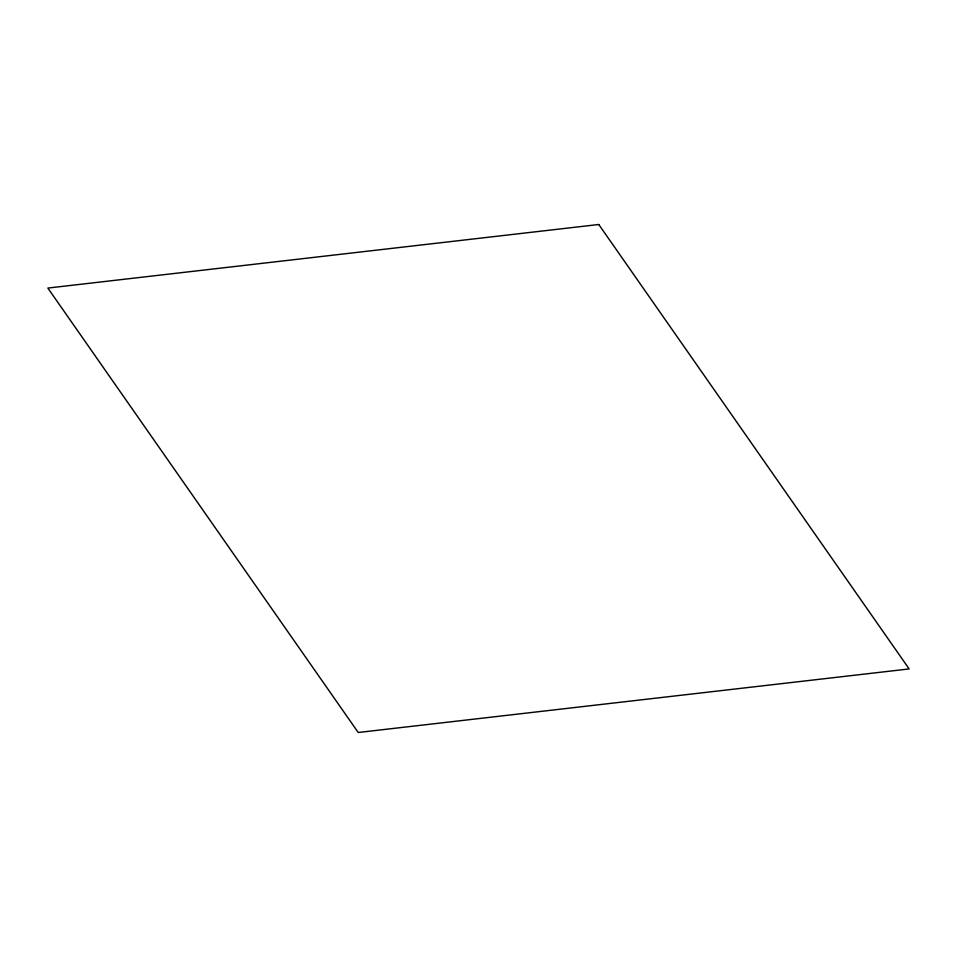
<?xml version="1.0" encoding="UTF-8"?>
<svg xmlns="http://www.w3.org/2000/svg" width="957" height="957" viewBox="0 0 957 957"><rect width="100%" height="100%" fill="white"/><g stroke="black" fill="none" stroke-linecap="round" stroke-linejoin="round"><path stroke-width="1.44" d="M598.771 224.5L47.85 288.069L358.229 732.5L909.15 668.931L598.771 224.5"/></g></svg>
